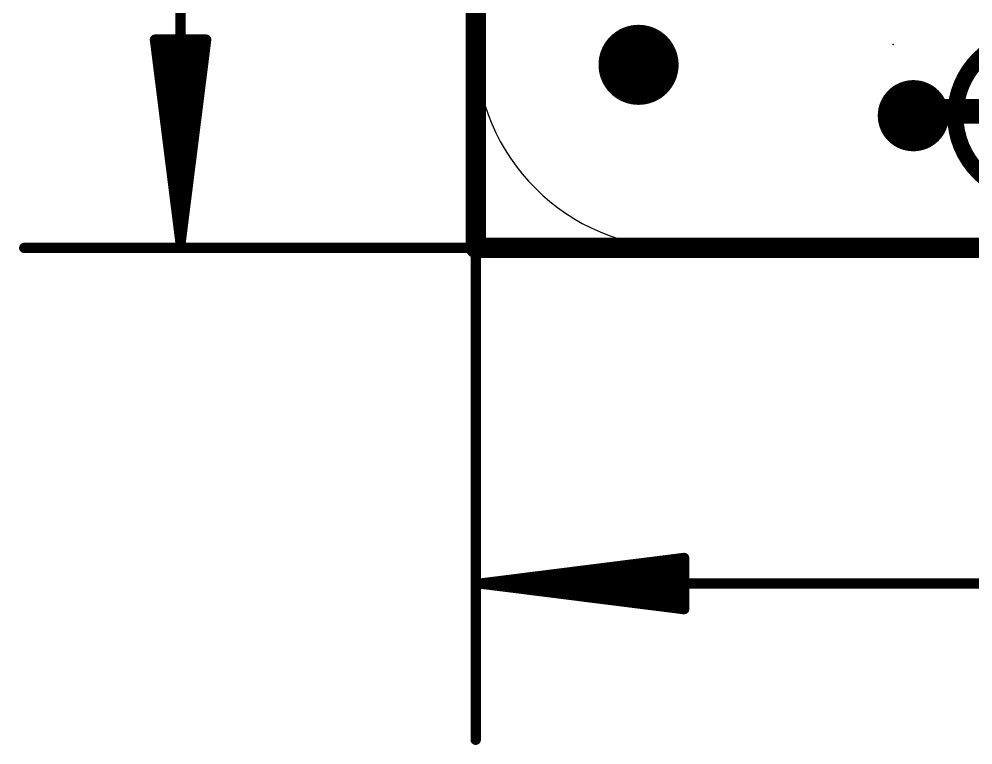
# Model space of a CAD drawing. Extents: x -44.1 to 38.2, y -17 to 24.8.
# Drawn here: x -43.8 to -31.9, y -17 to -7.94 of the extents above; entities that cross this region are included whole.
import ezdxf

# ---------------------------------------------------------------- set-up
doc = ezdxf.new("R2010")
doc.units = 0
for name, color, linetype in [('1', 12, 'CONTINUOUS'), ('16', 5, 'CONTINUOUS'), ('18', 110, 'CONTINUOUS'), ('20', 53, 'CONTINUOUS'), ('21', 40, 'CONTINUOUS'), ('24', 6, 'CONTINUOUS'), ('47', 253, 'CONTINUOUS')]:
    doc.layers.add(name, color=color, linetype=linetype)

# ---------------------------------------------------------------- blocks, each defined once
blk = doc.blocks.new('PIE')
at = {"const_width": 0.5}
blk.add_lwpolyline([(0, -0.25, 1), (0, 0.25, 1), (0, -0.25)], format="xyb", dxfattribs=at)
blk = doc.blocks.new('ROUNDV')
at = {"const_width": 0.5}
blk.add_lwpolyline([(0, -0.25, 1), (0, 0.25, 1), (0, -0.25)], format="xyb", dxfattribs=at)

msp = doc.modelspace()

# ---------------------------------------------------------------- linework, layer by layer
at = {"layer": '1'}
for points, const_width in [([(-38.1, -10.795), (-38.1, 10.795)], 0.254), ([(-31.115, -9.144), (-32.639, -9.144)], 0.2032), ([(38.1, -10.795), (-38.1, -10.795)], 0.254)]:
    msp.add_lwpolyline(points, dxfattribs=dict(at, const_width=const_width))
for points, const_width in [([(-32.639, -9.0932, 1), (-32.639, -9.1948)], 0.1016), ([(-38.1, -10.7315, 1), (-38.1, -10.8585)], 0.127), ([(-38.1635, -10.795, 1), (-38.0365, -10.795)], 0.127)]:
    msp.add_lwpolyline(points, format="xyb", dxfattribs=dict(at, const_width=const_width))
at = {"layer": '16'}
for points, const_width in [([(-38.1, -10.795), (-38.1, 10.795)], 0.254), ([(-32.639, -9.144), (-32.639, -9.037)], 0.2032), ([(-32.639, -9.037), (-31.095, -9.037)], 0.2032), ([(38.1, -10.795), (-38.1, -10.795)], 0.254)]:
    msp.add_lwpolyline(points, dxfattribs=dict(at, const_width=const_width))
for points, const_width in [([(-32.5882, -9.037, 1), (-32.6898, -9.037)], 0.1016), ([(-32.639, -8.9862, 1), (-32.639, -9.0878)], 0.1016), ([(-32.6898, -9.144, 1), (-32.5882, -9.144)], 0.1016), ([(-38.1, -10.7315, 1), (-38.1, -10.8585)], 0.127), ([(-38.1635, -10.795, 1), (-38.0365, -10.795)], 0.127)]:
    msp.add_lwpolyline(points, format="xyb", dxfattribs=dict(at, const_width=const_width))
at = {"layer": '20'}
for p, q in [((-38.1, -8.255), (-38.1, 8.255)), ((35.56, -10.795), (-35.56, -10.795))]:
    msp.add_line(p, q, dxfattribs=at)
msp.add_arc((-35.56, -8.255), 2.54, 180, 270, dxfattribs=at)
at = {"layer": '21', "const_width": 0.2032}
msp.add_lwpolyline([(-31.115, -10.144, 1), (-31.115, -8.144, 1), (-31.115, -10.144)], format="xyb", dxfattribs=at)
at = {"layer": '24'}
for p in [(-32.893, -8.255), (-36.068, -8.509)]:
    msp.add_point(p, dxfattribs=at)
at = {"layer": '47', "const_width": 0.13}
for points in [[(-41.783, -10.73), (-41.783, 10.73)], [(-41.783, -10.73), (-42.1022, -8.195)], [(-42.1022, -8.195), (-41.4638, -8.195)], [(-41.783, -10.73), (-42.043, -8.195)], [(-41.783, -10.73), (-41.913, -8.195)], [(-41.4638, -8.195), (-41.783, -10.73)], [(-41.653, -8.195), (-41.783, -10.73)], [(-41.523, -8.195), (-41.783, -10.73)], [(-38.1, -10.795), (-43.733, -10.795)], [(-38.1, -10.795), (-38.1, -16.936)], [(-38.035, -14.986), (-35.5, -14.6668)], [(-35.5, -14.6668), (-35.5, -15.3052)], [(-38.035, -14.986), (-35.5, -14.726)], [(-38.035, -14.986), (-35.5, -14.856)], [(38.035, -14.986), (-38.035, -14.986)], [(-35.5, -15.3052), (-38.035, -14.986)], [(-35.5, -15.116), (-38.035, -14.986)], [(-35.5, -15.246), (-38.035, -14.986)]]:
    msp.add_lwpolyline(points, dxfattribs=at)
at = {"layer": '47', "const_width": 0.065}
for points in [[(-42.07, -8.1909, 1), (-42.1345, -8.1991)], [(-42.1022, -8.1625, 1), (-42.1022, -8.2275)], [(-42.0107, -8.1917, 1), (-42.0753, -8.1983)], [(-41.8805, -8.1933, 1), (-41.9455, -8.1967)], [(-41.6205, -8.1967, 1), (-41.6855, -8.1933)], [(-41.4907, -8.1983, 1), (-41.5553, -8.1917)], [(-41.4315, -8.1991, 1), (-41.496, -8.1909)], [(-41.4638, -8.2275, 1), (-41.4638, -8.1625)], [(-41.8152, -10.7259, 1), (-41.7508, -10.7341)], [(-41.8153, -10.7267, 1), (-41.7507, -10.7333)], [(-41.8155, -10.7317, 1), (-41.7505, -10.7283)], [(-41.8155, -10.7283, 1), (-41.7505, -10.7317)], [(-41.8155, -10.73, 1), (-41.7505, -10.73)], [(-41.8153, -10.7333, 1), (-41.7507, -10.7267)], [(-41.8152, -10.7341, 1), (-41.7508, -10.7259)], [(-43.733, -10.7625, 1), (-43.733, -10.8275)], [(-38.0675, -10.795, 1), (-38.1325, -10.795)], [(-38.1, -10.8275, 1), (-38.1, -10.7625)], [(-35.4675, -14.6668, 1), (-35.5325, -14.6668)], [(-35.4959, -14.699, 1), (-35.5041, -14.6345)], [(-35.4967, -14.7583, 1), (-35.5033, -14.6937)], [(-35.4983, -14.8885, 1), (-35.5017, -14.8235)], [(-38.035, -14.9535, 1), (-38.035, -15.0185)], [(-38.0309, -14.9538, 1), (-38.0391, -15.0182)], [(-38.0367, -14.9535, 1), (-38.0333, -15.0185)], [(-38.0333, -14.9535, 1), (-38.0367, -15.0185)], [(-38.0317, -14.9537, 1), (-38.0383, -15.0183)], [(-38.0383, -14.9537, 1), (-38.0317, -15.0183)], [(-38.0391, -14.9538, 1), (-38.0309, -15.0182)], [(-35.5017, -15.1485, 1), (-35.4983, -15.0835)], [(-35.5033, -15.2783, 1), (-35.4967, -15.2137)], [(-35.5325, -15.3052, 1), (-35.4675, -15.3052)], [(-35.5041, -15.3375, 1), (-35.4959, -15.273)], [(-38.1325, -16.936, 1), (-38.0675, -16.936)]]:
    msp.add_lwpolyline(points, format="xyb", dxfattribs=at)

# ---------------------------------------------------------------- block references
at = {"layer": '16'}
msp.add_blockref('PIE', (-36.068, -8.509), dxfattribs=at)
at = {"layer": '18', "xscale": 0.889, "yscale": 0.889}
msp.add_blockref('ROUNDV', (-32.639, -9.144), dxfattribs=at)
msp.add_blockref('ROUNDV', (-32.639, -9.144), dxfattribs=at)

doc.saveas('drawing.dxf')
